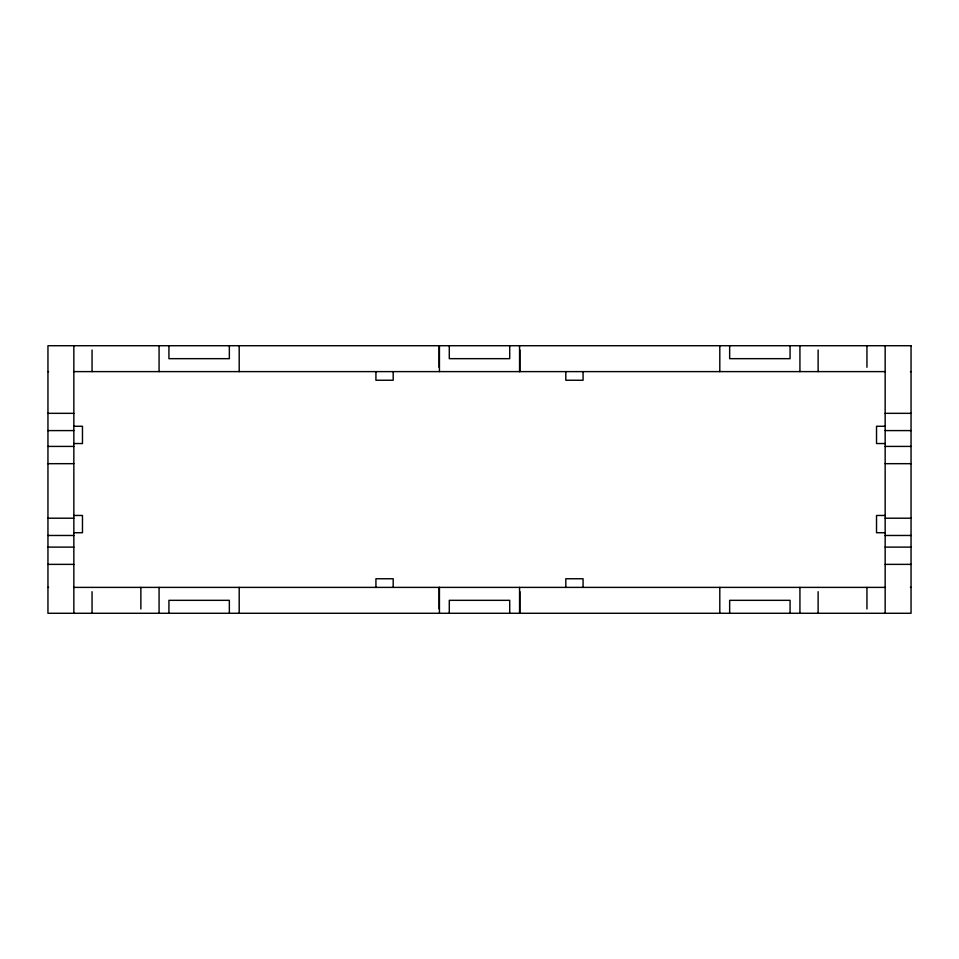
<?xml version="1.0" encoding="UTF-8"?>
<svg xmlns="http://www.w3.org/2000/svg" width="959" height="959" viewBox="0 0 959 959"><rect width="100%" height="100%" fill="white"/><g stroke="black" fill="none" stroke-linecap="round" stroke-linejoin="round"><path stroke-width="1.44" d="M47.95 371.613L48.573 371.613M73.567 371.613L885.433 371.613M910.427 371.613L911.05 371.613M47.95 413.329L73.843 413.329M885.157 413.329L911.05 413.329M73.843 426.276L82.474 426.276L82.474 443.537L73.843 443.537M885.157 426.276L876.526 426.276L876.526 443.537L885.157 443.537M47.95 430.591L73.843 430.591M885.157 430.591L911.05 430.591M47.95 446.414L73.843 446.414M885.157 446.414L911.05 446.414M47.95 463.677L73.843 463.677M885.157 463.677L911.05 463.677M73.843 515.462L82.474 515.462L82.474 532.724L73.843 532.724M885.157 515.462L876.526 515.462L876.526 532.724L885.157 532.724M47.95 518.208L73.843 518.208M885.157 518.208L911.05 518.208M47.95 535.47L73.843 535.47M885.157 535.47L911.05 535.47M47.95 547.109L73.843 547.109M885.157 547.109L911.05 547.109M47.95 564.371L73.843 564.371M885.157 564.371L911.05 564.371M47.95 587.388L48.573 587.388M73.567 587.388L885.433 587.388M910.427 587.388L911.05 587.388M885.157 345.719L885.157 613.281M866.948 345.719L866.948 367.297M866.948 587.388L866.948 608.965M818.123 350.035L818.123 371.613M818.123 591.703L818.123 613.281M799.926 345.719L799.926 371.613M799.926 587.388L799.926 613.281M790.072 345.719L790.072 358.666L729.655 358.666L729.655 345.719M790.072 613.281L790.072 600.334L729.655 600.334L729.655 613.281M719.801 345.719L719.801 371.613M719.801 587.388L719.801 613.281M583.072 371.613L583.072 380.243L565.81 380.243L565.81 371.613M583.072 587.388L583.072 578.756L565.81 578.756L565.81 587.388M519.922 350.035L519.922 371.613M519.922 591.703L519.922 613.281M519.562 345.719L519.562 371.613M519.562 587.388L519.562 613.281M509.708 345.719L509.708 358.666L449.291 358.666L449.291 345.719M509.708 613.281L509.708 600.334L449.291 600.334L449.291 613.281M439.438 345.719L439.438 371.613M439.438 587.388L439.438 613.281M439.078 345.719L439.078 367.297M439.078 587.388L439.078 608.965M393.19 371.613L393.19 380.243L375.928 380.243L375.928 371.613M393.19 587.388L393.19 578.756L375.928 578.756L375.928 587.388M239.199 345.719L239.199 371.613M239.199 587.388L239.199 613.281M229.345 345.719L229.345 358.666L168.928 358.666L168.928 345.719M229.345 613.281L229.345 600.334L168.928 600.334L168.928 613.281M159.074 345.719L159.074 371.613M159.074 587.388L159.074 613.281M140.865 587.388L140.865 608.965M92.052 350.035L92.052 371.613M92.052 591.703L92.052 613.281M73.843 345.719L73.843 613.281M911.05 345.719L47.95 345.719L47.95 613.281L911.05 613.281L911.05 345.719"/></g></svg>
